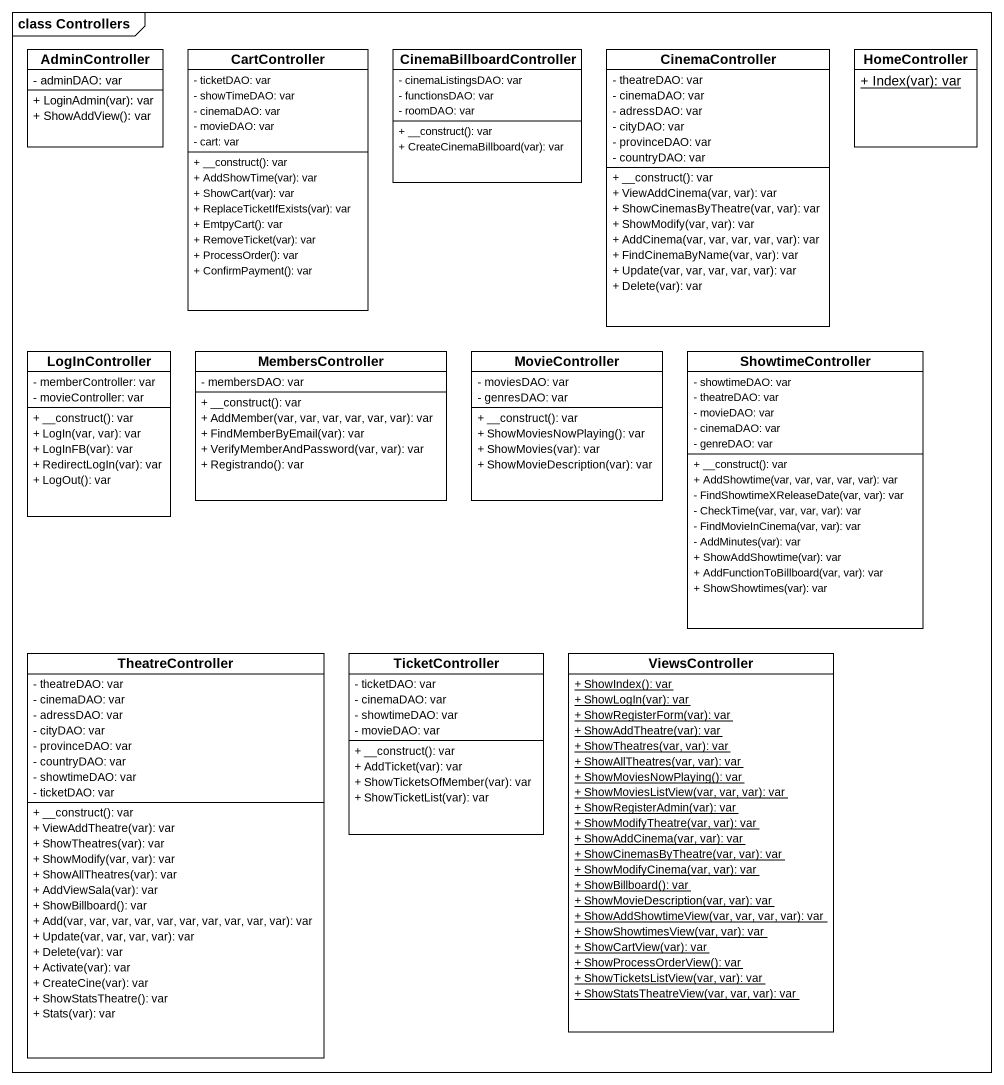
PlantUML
@startuml
mainframe class Controllers
hide circle
hide empty members
skinparam classAttributeIconSize 0
class AdminController {
  - adminDAO: var
  + LoginAdmin(var): var
  + ShowAddView(): var
}
class CartController {
  - ticketDAO: var
  - showTimeDAO: var
  - cinemaDAO: var
  - movieDAO: var
  - cart: var
  + __construct(): var
  + AddShowTime(var): var
  + ShowCart(var): var
  + ReplaceTicketIfExists(var): var
  + EmtpyCart(): var
  + RemoveTicket(var): var
  + ProcessOrder(): var
  + ConfirmPayment(): var
}
class CinemaBillboardController {
  - cinemaListingsDAO: var
  - functionsDAO: var
  - roomDAO: var
  + __construct(): var
  + CreateCinemaBillboard(var): var
}
class CinemaController {
  - theatreDAO: var
  - cinemaDAO: var
  - adressDAO: var
  - cityDAO: var
  - provinceDAO: var
  - countryDAO: var
  + __construct(): var
  + ViewAddCinema(var, var): var
  + ShowCinemasByTheatre(var, var): var
  + ShowModify(var, var): var
  + AddCinema(var, var, var, var, var): var
  + FindCinemaByName(var, var): var
  + Update(var, var, var, var, var): var
  + Delete(var): var
}
class HomeController {
  {static} + Index(var): var
}
class LogInController {
  - memberController: var
  - movieController: var
  + __construct(): var
  + LogIn(var, var): var
  + LogInFB(var): var
  + RedirectLogIn(var): var
  + LogOut(): var
}
class MembersController {
  - membersDAO: var
  + __construct(): var
  + AddMember(var, var, var, var, var, var): var
  + FindMemberByEmail(var): var
  + VerifyMemberAndPassword(var, var): var
  + Registrando(): var
}
class MovieController {
  - moviesDAO: var
  - genresDAO: var
  + __construct(): var
  + ShowMoviesNowPlaying(): var
  + ShowMovies(var): var
  + ShowMovieDescription(var): var
}
class ShowtimeController {
  - showtimeDAO: var
  - theatreDAO: var
  - movieDAO: var
  - cinemaDAO: var
  - genreDAO: var
  + __construct(): var
  + AddShowtime(var, var, var, var, var): var
  - FindShowtimeXReleaseDate(var, var): var
  - CheckTime(var, var, var, var): var
  - FindMovieInCinema(var, var): var
  - AddMinutes(var): var
  + ShowAddShowtime(var): var
  + AddFunctionToBillboard(var, var): var
  + ShowShowtimes(var): var
}
class TheatreController {
  - theatreDAO: var
  - cinemaDAO: var
  - adressDAO: var
  - cityDAO: var
  - provinceDAO: var
  - countryDAO: var
  - showtimeDAO: var
  - ticketDAO: var
  + __construct(): var
  + ViewAddTheatre(var): var
  + ShowTheatres(var): var
  + ShowModify(var, var): var
  + ShowAllTheatres(var): var
  + AddViewSala(var): var
  + ShowBillboard(): var
  + Add(var, var, var, var, var, var, var, var, var, var): var
  + Update(var, var, var, var): var
  + Delete(var): var
  + Activate(var): var
  + CreateCine(var): var
  + ShowStatsTheatre(): var
  + Stats(var): var
}
class TicketController {
  - ticketDAO: var
  - cinemaDAO: var
  - showtimeDAO: var
  - movieDAO: var
  + __construct(): var
  + AddTicket(var): var
  + ShowTicketsOfMember(var): var
  + ShowTicketList(var): var
}
class ViewsController {
  {static} + ShowIndex(): var
  {static} + ShowLogIn(var): var
  {static} + ShowRegisterForm(var): var
  {static} + ShowAddTheatre(var): var
  {static} + ShowTheatres(var, var): var
  {static} + ShowAllTheatres(var, var): var
  {static} + ShowMoviesNowPlaying(): var
  {static} + ShowMoviesListView(var, var, var): var
  {static} + ShowRegisterAdmin(var): var
  {static} + ShowModifyTheatre(var, var): var
  {static} + ShowAddCinema(var, var): var
  {static} + ShowCinemasByTheatre(var, var): var
  {static} + ShowModifyCinema(var, var): var
  {static} + ShowBillboard(): var
  {static} + ShowMovieDescription(var, var): var
  {static} + ShowAddShowtimeView(var, var, var, var): var
  {static} + ShowShowtimesView(var, var): var
  {static} + ShowCartView(var): var
  {static} + ShowProcessOrderView(): var
  {static} + ShowTicketsListView(var, var): var
  {static} + ShowStatsTheatreView(var, var, var): var
}
@enduml
